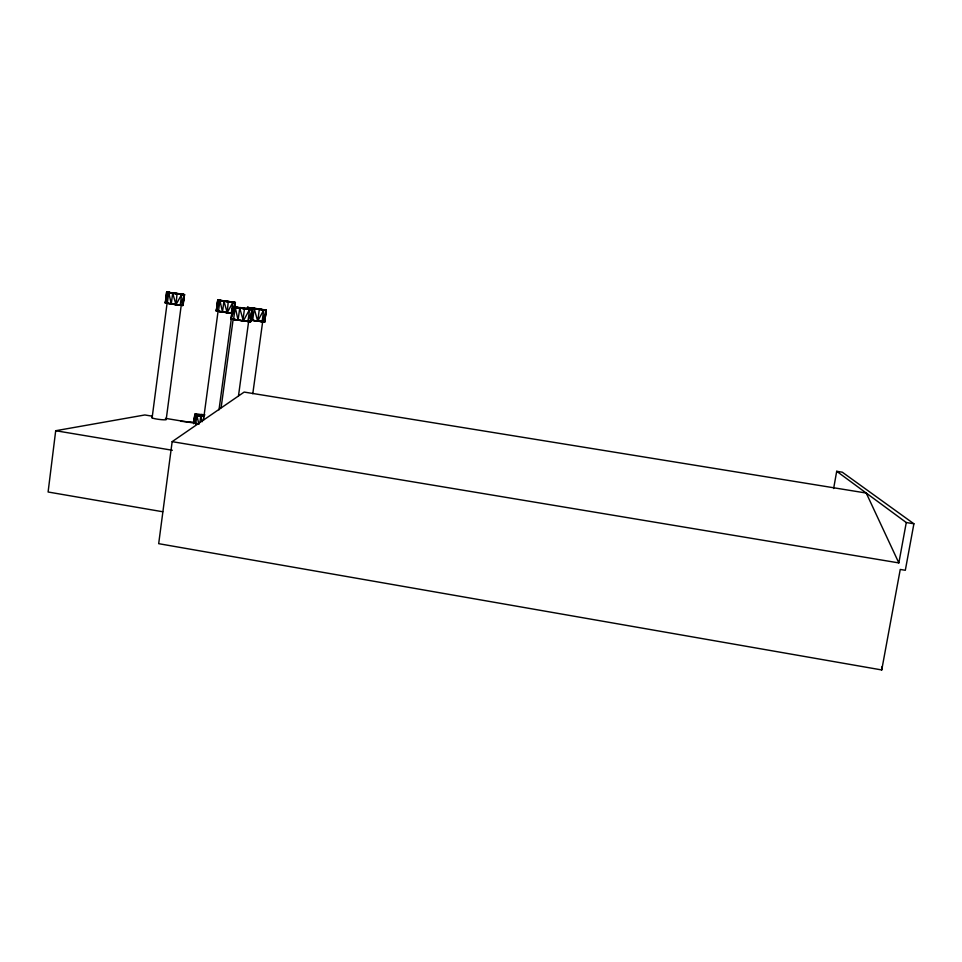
<?xml version="1.0" encoding="UTF-8"?>
<svg xmlns="http://www.w3.org/2000/svg" width="962" height="962" viewBox="0 0 962 962"><rect width="100%" height="100%" fill="white"/><g stroke="black" fill="none" stroke-linecap="round" stroke-linejoin="round"><path stroke-width="1.44" d="M257.191 320.995L264.634 321.909L266.221 310.197L262.265 309.824L263.696 310.077L257.708 321.14L262.109 321.693L266.221 310.329L247.378 307.527L266.221 310.197L264.634 321.909L252.633 320.394L251.395 314.899M249.855 308.02L263.696 310.077L262.109 321.693L260.678 321.428L264.634 321.909L266.221 310.197L247.438 307.407L259.307 309.499L257.708 321.14L250.962 320.081M264.442 319.059L264.646 321.729L262.698 321.464L252.79 393.735M193.951 421.717L195.009 414.189L204.93 414.899M152.188 416.173L144.841 414.959L55.7 430.723L48.1 492.003L162.71 511.748M232.684 306.806L236.736 307.491L235.209 307.311L233.586 319.372L235.101 319.54L231.06 318.831L232.804 306.674L252.321 309.56L250.625 321.717L238.095 320.142L235.209 307.311L232.684 306.806L234.728 307.082L232.804 306.674L231.06 318.831L243.362 320.911L249.603 309.439L252.321 309.56L232.804 306.674L233.165 310.738M165.909 300.084L165.248 302.862L166.642 292.123L184.5 294.661L183.093 305.351L178.98 304.978L180.231 305.207L184.5 294.661L182.816 305.459L178.98 304.978M166.27 297.402L166.967 292.051L184.5 294.661L182.443 294.456L184.235 294.745L182.816 305.459L181.036 305.182L183.093 305.351L180.976 304.906M152.116 417.881L167.099 303.114L168.194 303.018L165.56 302.753L166.642 292.123L168.747 292.328M171.272 303.968L172.679 293.182L166.642 292.123L170.154 292.713L168.735 292.532L165.248 302.862L175.998 304.665L181.65 294.456L184.235 294.745L180.387 294.24L181.65 294.456L180.231 305.207L175.998 304.665L177.032 293.783L181.65 294.456L172.679 293.182L175.998 304.665L171.272 303.968L168.735 292.532L177.417 293.891L168.735 292.532L167.328 303.307L175.998 304.665M172.162 441.654L898.845 562.914L866.245 493.049L244.168 392.075L172.162 441.654L158.682 543.674L881.733 669.949L900.252 569.444L905.314 570.286L913.9 523.785L842.303 472.198L836.699 471.296L833.633 488.528M193.59 423.545L194.781 414.646L196.573 414.838L195.009 414.189L194.023 421.584M195.695 424.278L196.885 415.356L194.781 414.646L198.256 415.404L196.885 415.356L193.891 423.653M199.976 422.077L200.769 416.125L196.885 415.356L198.749 423.749M203.427 420.334L218.085 311.111L218.891 310.954L216.246 310.846L227.212 312.686L232.804 302.429L235.353 302.585L217.845 299.976L216.246 310.846L219.841 311.472L218.47 311.315L219.925 300.517L217.689 300.072L216.414 310.714L219.841 311.472M226.767 312.554L231.349 313.215L235.245 302.693L223.942 301.166L227.212 312.686L231.349 313.215L232.804 302.429L228.222 301.767L227.212 312.686L222.487 311.989L223.942 301.166L219.925 300.517L216.246 310.846L218.085 311.111M218.999 409.836L231.481 317.52M221.116 407.708L233.189 318.975M233.525 302.321L235.353 302.585L234.62 307.948L235.353 302.585L217.845 299.976L216.414 310.714L218.206 311.003M238.095 320.142L239.73 308.056L235.209 307.311L231.06 318.831L235.101 319.54M238.528 395.586L248.665 321.248L250.685 321.524L242.845 320.767L244.492 308.706L249.603 309.439L247.955 321.488L242.845 320.767M252.633 320.394L254.221 308.742L257.708 321.14L250.878 320.009M250.625 321.717L252.321 309.56L250.3 309.283L252.272 309.704L247.955 321.488L246.488 321.224L250.625 321.717L248.617 321.404M898.845 562.914L906.276 522.534L836.699 471.296M180.615 421.284L193.999 422.258M250.252 309.391L252.321 309.56M235.353 302.585L233.441 302.405L235.245 302.693M167.352 303.03L165.56 302.753L171.873 303.992M232.551 313.287L230.05 312.975L231.349 313.215M252.272 309.704L239.73 308.056L243.362 320.911L233.586 319.372L238.672 320.154M204.221 416.594L200.769 416.125L202.369 421.645M167.099 303.114L165.248 302.862L168.747 303.475M264.285 309.92L266.221 310.197M182.66 294.396L184.5 294.661M175.625 304.545L180.231 305.207M223.028 312.001L218.47 311.315L227.212 312.686M250.721 320.033L253.174 320.406M182.383 294.24L173.785 292.905M233.105 302.14L224.447 300.793M263.72 309.704L254.377 308.249M249.759 309.055L240.079 307.539M219.649 300.264L217.689 300.072L221.296 300.685L219.925 300.517L222.487 311.989M247.438 307.407L249.386 307.708M232.804 306.674L234.812 306.986M906.276 522.534L913.9 523.785M196.753 414.478L195.009 414.189L204.329 414.887M165.416 418.35L199.206 423.941M55.7 430.723L172.342 450.264M180.748 304.942L183.093 305.351M262.025 321.272L264.646 321.729L262.145 321.212M247.992 321.055L250.685 321.524L248.136 320.983M201.527 414.43L204.197 414.911M262.698 321.464L264.634 321.909M182.816 305.459L181.253 305.086L166.21 419.372A7.239 0.782 7.3 0 1 158.646 419.348A7.239 0.782 7.3 0 1 152.405 417.508M231.181 318.662L233.093 319.119M881.673 666.979L881.733 669.949M201.323 416.005L196.885 415.356L203.956 416.51L201.323 416.005M224.483 301.202L219.925 300.517L228.667 301.876L224.483 301.202M240.308 308.08L235.209 307.311L245.009 308.838L240.308 308.08"/></g></svg>
